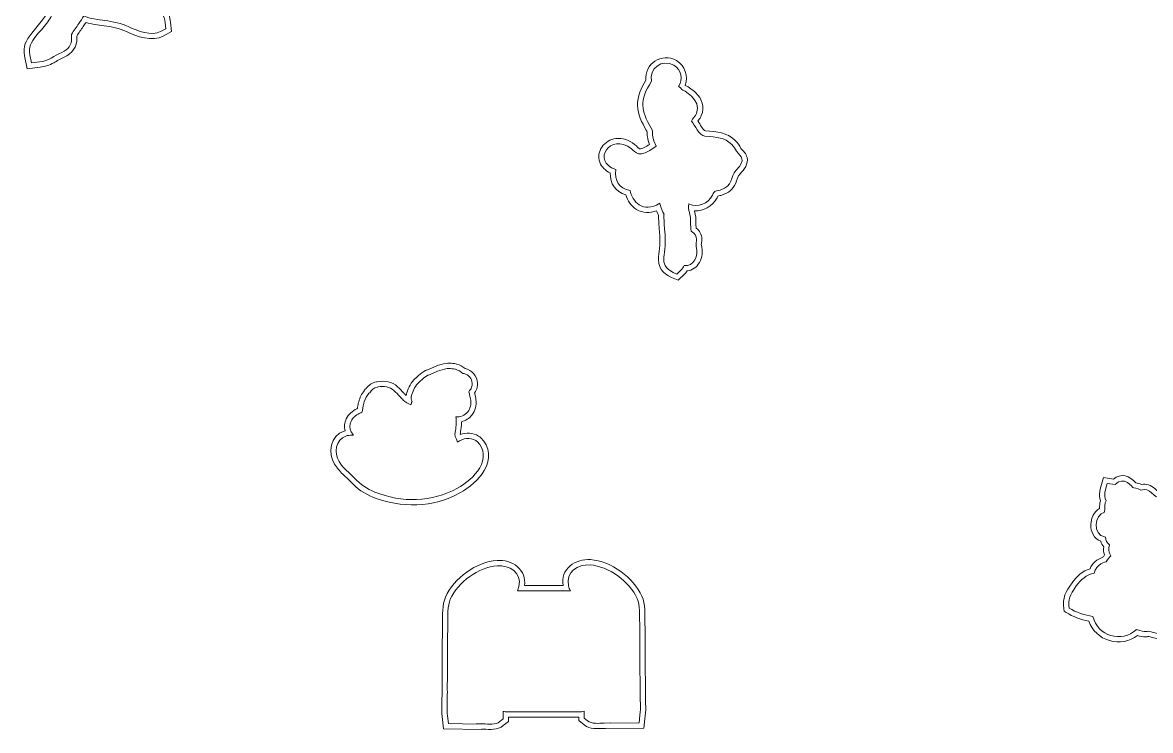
# Model space of a CAD drawing. Header units: millimetres. Extents: x -1956 to 3160, y -604 to 586.
# Drawn here: x -596 to 41, y -400 to 0 of the extents above; entities that cross this region are included whole.
import ezdxf

# ---------------------------------------------------------------- set-up
doc = ezdxf.new("R2010")
doc.units = ezdxf.units.MM
doc.header["$MEASUREMENT"] = 0
doc.layers.add('Katman 1', color=7, linetype='Continuous')

msp = doc.modelspace()

# ---------------------------------------------------------------- linework, layer by layer
at = {"layer": 'Katman 1', "color": 22, "lineweight": 20}
for points, knots in [([(-530.9641, 37.6654), (-530.5701, 36.7325), (-530.1925, 35.7928), (-529.8238, 34.8498), (-529.5454, 34.1375), (-529.2671, 33.4379), (-529.0432, 32.7052), (-529.0432, 32.7052), (-527.6802, 28.2437), (-527.6802, 28.2437), (-527.6802, 28.2437), (-530.8917, 24.8602), (-530.8917, 24.8602), (-531.0354, 24.7088), (-531.1771, 24.5553), (-531.3188, 24.402), (-531.3188, 24.402), (-535.2255, 20.175), (-535.2255, 20.175), (-535.2255, 20.175), (-537.4108, 21.1577), (-537.4108, 21.1577), (-537.5766, 20.9258), (-537.745, 20.6959), (-537.9157, 20.4677), (-538.1786, 20.1163), (-538.4417, 19.7696), (-538.7093, 19.4297), (-538.5481, 19.3166), (-538.3888, 19.2), (-538.2315, 19.0799), (-536.9626, 18.1112), (-535.6758, 17.1658), (-534.3757, 16.2393), (-533.6165, 15.6982), (-532.8483, 15.1175), (-532.0594, 14.5952), (-531.9774, 14.6219), (-531.8951, 14.6481), (-531.8127, 14.6737), (-531.8127, 14.6737), (-527.6457, 15.967), (-527.6457, 15.967), (-527.6457, 15.967), (-524.3021, 13.1641), (-524.3021, 13.1641), (-523.5518, 12.5351), (-522.9886, 11.8103), (-522.3087, 11.1673), (-522.3087, 11.1673), (-521.5963, 10.7009), (-521.5963, 10.7009), (-521.5963, 10.7009), (-520.8285, 9.7534), (-520.8285, 9.7534), (-520.3898, 9.3336), (-518.8007, 8.7131), (-518.2429, 8.48), (-518.2429, 8.48), (-517.384, 8.121), (-517.384, 8.121), (-517.384, 8.121), (-516.6304, 7.5744), (-516.6304, 7.5744), (-513.9711, 5.6455), (-513.1799, 3.1849), (-512.9129, 0.073), (-512.9129, 0.073), (-512.2646, -5.223), (-512.2646, -5.223), (-512.2646, -5.223), (-517.0366, -7.8244), (-517.0366, -7.8244), (-522.9838, -11.0665), (-532.2068, -8.0179), (-537.852, -5.1828), (-541.6043, -3.2984), (-546.338, -2.5084), (-550.4645, -1.8883), (-553.714, -1.4), (-557.3889, -1.04), (-560.6497, -0.0097), (-561.1551, -0.7912), (-561.6738, -1.5641), (-562.2053, -2.3283), (-563.4473, -4.1139), (-564.7771, -5.8806), (-565.8691, -7.7679), (-565.8459, -8.0808), (-565.7889, -8.422), (-565.7783, -8.72), (-565.5925, -13.9356), (-568.4663, -17.5776), (-573.0806, -19.6661), (-575.0982, -20.5793), (-576.9619, -21.7732), (-578.9181, -22.8031), (-581.3779, -24.0981), (-583.76, -24.9833), (-586.5365, -25.3295), (-586.5365, -25.3295), (-593.8936, -26.2467), (-593.8936, -26.2467), (-593.8936, -26.2467), (-595.3669, -18.9807), (-595.3669, -18.9807), (-596.4964, -13.41), (-594.5566, -10.2487), (-591.307, -6.0364), (-589.337, -3.4827), (-587.1564, -1.1091), (-585.1525, 1.4143), (-583.5918, 3.3795), (-582.4913, 5.4671), (-581.4685, 7.7482), (-580.2122, 10.5502), (-579.9291, 13.6131), (-579.2907, 16.5858), (-577.8808, 23.1509), (-575.0232, 29.0051), (-571.6207, 34.7452), (-571.3654, 35.1759), (-571.1168, 35.6107), (-570.8751, 36.0492), (-570.8751, 36.0492), (-577.4951, 43.5021), (-577.4951, 43.5021), (-577.4951, 43.5021), (-572.2557, 45.3294), (-572.2557, 45.3294), (-574.2148, 48.8877), (-575.0101, 52.6443), (-575.4495, 56.8298), (-575.5895, 58.1631), (-575.7769, 61.6906), (-576.3962, 62.8059), (-576.8598, 63.6408), (-577.7394, 64.581), (-578.4632, 65.3322), (-580.8294, 66.7883), (-582.6445, 69.2148), (-583.8889, 71.6504), (-583.8889, 71.6504), (-592.6965, 88.8895), (-592.6965, 88.8895), (-592.6965, 88.8895), (-577.4898, 83.9392), (-577.4898, 83.9392), (-577.4898, 83.9392), (-577.2435, 85.302), (-577.2435, 85.302), (-577.2435, 85.302), (-572.9201, 84.1953), (-572.9201, 84.1953), (-572.9201, 84.1953), (-572.3186, 86.0833), (-572.3186, 86.0833), (-572.8278, 88.6941), (-572.1669, 91.4086), (-570.7797, 93.6771), (-570.7797, 93.6771), (-570.7391, 93.7435), (-570.7391, 93.7435), (-570.7391, 93.7435), (-570.6972, 93.8091), (-570.6972, 93.8091), (-569.0555, 96.3808), (-567.7833, 98.2927), (-565.108, 99.6656), (-563.2887, 101.8436), (-560.7901, 102.9707), (-557.8484, 102.7223), (-556.4507, 102.6042), (-555.1708, 102.1503), (-553.915, 101.5929), (-553.915, 101.5929), (-548.5796, 102.4465), (-548.5796, 102.4465), (-548.5796, 102.4465), (-545.9889, 97.0909), (-545.9889, 97.0909), (-545.8778, 96.8613), (-545.7689, 96.6307), (-545.6625, 96.3989), (-544.0322, 96.6989), (-542.3405, 96.6134), (-540.592, 96.4528), (-537.1405, 96.1358), (-534.46, 95.1932), (-532.4743, 92.5255), (-531.417, 92.0789), (-530.4369, 91.4871), (-529.5589, 90.7223), (-526.788, 88.3087), (-525.7829, 84.9198), (-526.285, 81.4683), (-526.285, 81.4683), (-525.3524, 80.4618), (-525.3524, 80.4618), (-525.3524, 80.4618), (-525.4929, 77.132), (-525.4929, 77.132), (-525.5138, 76.6358), (-525.5347, 76.1396), (-525.5557, 75.6434), (-525.5557, 75.6434), (-525.605, 74.4733), (-525.605, 74.4733), (-516.6524, 74.5011), (-506.4315, 73.6999), (-499.1563, 69.8964), (-494.4154, 67.4178), (-493.0933, 61.344), (-496.5196, 57.1927), (-497.5287, 55.9702), (-498.7962, 55.1118), (-500.2312, 54.4639), (-501.3175, 53.9734), (-502.5387, 53.5444), (-503.7054, 53.3009), (-506.8625, 52.6419), (-509.9659, 51.1858), (-512.8892, 49.8524), (-516.9289, 48.0099), (-520.9185, 46.218), (-525.2678, 45.2207), (-525.6004, 45.1444), (-525.9342, 45.0753), (-526.2693, 45.0134), (-526.6448, 41.8591), (-528.278, 39.1703), (-530.9641, 37.6654)], [0, 0, 0, 0, 0.01298701, 0.01298701, 0.01298701, 0.02597403, 0.02597403, 0.02597403, 0.03896104, 0.03896104, 0.03896104, 0.05194805, 0.05194805, 0.05194805, 0.06493506, 0.06493506, 0.06493506, 0.07792208, 0.07792208, 0.07792208, 0.09090909, 0.09090909, 0.09090909, 0.1038961, 0.1038961, 0.1038961, 0.11688312, 0.11688312, 0.11688312, 0.12987013, 0.12987013, 0.12987013, 0.14285714, 0.14285714, 0.14285714, 0.15584416, 0.15584416, 0.15584416, 0.16883117, 0.16883117, 0.16883117, 0.18181818, 0.18181818, 0.18181818, 0.19480519, 0.19480519, 0.19480519, 0.20779221, 0.20779221, 0.20779221, 0.22077922, 0.22077922, 0.22077922, 0.23376623, 0.23376623, 0.23376623, 0.24675325, 0.24675325, 0.24675325, 0.25974026, 0.25974026, 0.25974026, 0.27272727, 0.27272727, 0.27272727, 0.28571429, 0.28571429, 0.28571429, 0.2987013, 0.2987013, 0.2987013, 0.31168831, 0.31168831, 0.31168831, 0.32467532, 0.32467532, 0.32467532, 0.33766234, 0.33766234, 0.33766234, 0.35064935, 0.35064935, 0.35064935, 0.36363636, 0.36363636, 0.36363636, 0.37662338, 0.37662338, 0.37662338, 0.38961039, 0.38961039, 0.38961039, 0.4025974, 0.4025974, 0.4025974, 0.41558442, 0.41558442, 0.41558442, 0.42857143, 0.42857143, 0.42857143, 0.44155844, 0.44155844, 0.44155844, 0.45454545, 0.45454545, 0.45454545, 0.46753247, 0.46753247, 0.46753247, 0.48051948, 0.48051948, 0.48051948, 0.49350649, 0.49350649, 0.49350649, 0.50649351, 0.50649351, 0.50649351, 0.51948052, 0.51948052, 0.51948052, 0.53246753, 0.53246753, 0.53246753, 0.54545455, 0.54545455, 0.54545455, 0.55844156, 0.55844156, 0.55844156, 0.57142857, 0.57142857, 0.57142857, 0.58441558, 0.58441558, 0.58441558, 0.5974026, 0.5974026, 0.5974026, 0.61038961, 0.61038961, 0.61038961, 0.62337662, 0.62337662, 0.62337662, 0.63636364, 0.63636364, 0.63636364, 0.64935065, 0.64935065, 0.64935065, 0.66233766, 0.66233766, 0.66233766, 0.67532468, 0.67532468, 0.67532468, 0.68831169, 0.68831169, 0.68831169, 0.7012987, 0.7012987, 0.7012987, 0.71428571, 0.71428571, 0.71428571, 0.72727273, 0.72727273, 0.72727273, 0.74025974, 0.74025974, 0.74025974, 0.75324675, 0.75324675, 0.75324675, 0.76623377, 0.76623377, 0.76623377, 0.77922078, 0.77922078, 0.77922078, 0.79220779, 0.79220779, 0.79220779, 0.80519481, 0.80519481, 0.80519481, 0.81818182, 0.81818182, 0.81818182, 0.83116883, 0.83116883, 0.83116883, 0.84415584, 0.84415584, 0.84415584, 0.85714286, 0.85714286, 0.85714286, 0.87012987, 0.87012987, 0.87012987, 0.88311688, 0.88311688, 0.88311688, 0.8961039, 0.8961039, 0.8961039, 0.90909091, 0.90909091, 0.90909091, 0.92207792, 0.92207792, 0.92207792, 0.93506494, 0.93506494, 0.93506494, 0.94805195, 0.94805195, 0.94805195, 0.96103896, 0.96103896, 0.96103896, 0.97402597, 0.97402597, 0.97402597, 0.98701299, 0.98701299, 0.98701299, 1, 1, 1, 1]), ([(-531.4642, 71.3495), (-521.059, 71.7269), (-508.5596, 71.4273), (-500.5462, 67.2378), (-497.4833, 65.6365), (-496.62, 61.784), (-498.8333, 59.1024), (-499.5461, 58.2388), (-500.4574, 57.6533), (-501.4657, 57.1981), (-502.3161, 56.8141), (-503.4052, 56.4282), (-504.3184, 56.2376), (-507.7118, 55.5293), (-510.996, 54.0133), (-514.1342, 52.5819), (-517.9839, 50.826), (-521.7937, 49.0951), (-525.9383, 48.1448), (-527.0428, 47.8915), (-528.1467, 47.7315), (-529.2615, 47.6547), (-528.7085, 43.1452), (-531.1033, 39.9519), (-535.0543, 39.4502), (-534.1271, 37.5237), (-533.3203, 35.5542), (-532.6179, 33.7575), (-532.3602, 33.0983), (-532.1221, 32.5155), (-531.9123, 31.8286), (-531.9123, 31.8286), (-531.0604, 29.0402), (-531.0604, 29.0402), (-531.0604, 29.0402), (-533.0676, 26.9255), (-533.0676, 26.9255), (-533.2205, 26.7644), (-533.3713, 26.6013), (-533.522, 26.4382), (-533.522, 26.4382), (-535.9637, 23.7963), (-535.9637, 23.7963), (-535.9637, 23.7963), (-538.5081, 24.9404), (-538.5081, 24.9404), (-539.0632, 24.0176), (-539.6726, 23.1273), (-540.3178, 22.2649), (-541.3856, 20.8378), (-542.383, 19.5675), (-543.7067, 18.5881), (-542.4202, 18.1784), (-541.1926, 17.5661), (-540.0519, 16.6953), (-538.7587, 15.7081), (-537.4415, 14.7403), (-536.1168, 13.7962), (-535.2148, 13.1534), (-533.8311, 12.117), (-532.6985, 11.4602), (-532.6985, 11.4602), (-531.6593, 11.5729), (-531.6593, 11.5729), (-531.6593, 11.5729), (-531.6523, 11.5662), (-531.6523, 11.5662), (-531.408, 11.6515), (-531.1648, 11.7336), (-530.9234, 11.8085), (-530.9234, 11.8085), (-528.3191, 12.6168), (-528.3191, 12.6168), (-528.3191, 12.6168), (-526.2293, 10.865), (-526.2293, 10.865), (-525.4447, 10.2073), (-524.8653, 9.4287), (-524.1594, 8.7932), (-524.1594, 8.7932), (-523.6319, 8.4478), (-523.6319, 8.4478), (-523.6319, 8.4478), (-523.1398, 7.8406), (-523.1398, 7.8406), (-522.3731, 6.8945), (-520.5077, 6.175), (-519.3998, 5.712), (-519.3998, 5.712), (-518.8629, 5.4876), (-518.8629, 5.4876), (-518.8629, 5.4876), (-518.3918, 5.1459), (-518.3918, 5.1459), (-516.4459, 3.7345), (-516.0782, 1.9296), (-515.8975, -0.2359), (-515.8975, -0.2359), (-515.49, -3.5645), (-515.49, -3.5645), (-515.49, -3.5645), (-518.4725, -5.1904), (-518.4725, -5.1904), (-523.3361, -7.8416), (-531.8405, -4.8447), (-536.5056, -2.5019), (-540.5627, -0.4643), (-545.5691, 0.4098), (-550.0187, 1.0784), (-553.4292, 1.5909), (-558.5578, 2.0672), (-561.8765, 3.6873), (-562.7534, 2.2342), (-563.6792, 0.8066), (-564.6682, -0.6153), (-566.082, -2.6481), (-567.5623, -4.6117), (-568.7599, -6.7862), (-569.0057, -7.2323), (-568.7941, -8.3293), (-568.7764, -8.8268), (-568.6349, -12.7976), (-570.7889, -15.3359), (-574.3176, -16.933), (-578.7311, -18.9307), (-581.7021, -21.7034), (-586.9077, -22.3525), (-586.9077, -22.3525), (-591.5059, -22.9258), (-591.5059, -22.9258), (-591.5059, -22.9258), (-592.4267, -18.3845), (-592.4267, -18.3845), (-593.3683, -13.7406), (-591.571, -11.29), (-588.9317, -7.8688), (-586.9542, -5.3053), (-584.7995, -2.9651), (-582.8032, -0.4514), (-581.0606, 1.743), (-579.8767, 3.9657), (-578.7311, 6.5208), (-577.2946, 9.7244), (-577.0782, 12.6007), (-576.3576, 15.9559), (-575.0159, 22.2035), (-572.2825, 27.7454), (-569.04, 33.2155), (-568.4104, 34.2777), (-567.8123, 35.3755), (-567.256, 36.4924), (-567.2767, 36.5156), (-567.2974, 36.5389), (-567.318, 36.5621), (-567.318, 36.5621), (-572.2769, 42.1448), (-572.2769, 42.1448), (-572.2769, 42.1448), (-567.5379, 43.7976), (-567.5379, 43.7976), (-567.8473, 44.1144), (-568.139, 44.4635), (-568.4102, 44.8435), (-571.1095, 48.6269), (-571.9911, 52.6206), (-572.4659, 57.143), (-572.6719, 59.1052), (-572.8151, 62.5366), (-573.7735, 64.2624), (-574.4141, 65.416), (-575.5671, 66.6524), (-576.5919, 67.7129), (-578.6322, 68.8359), (-580.2075, 71.0384), (-581.2174, 73.0153), (-581.2174, 73.0153), (-586.7221, 83.7897), (-586.7221, 83.7897), (-586.7221, 83.7897), (-575.2172, 80.0445), (-575.2172, 80.0445), (-575.1944, 80.0371), (-575.1718, 80.0297), (-575.1491, 80.0221), (-575.1491, 80.0221), (-574.8646, 81.5963), (-574.8646, 81.5963), (-574.8646, 81.5963), (-571.1095, 80.6351), (-571.1095, 80.6351), (-570.726, 81.5047), (-570.3541, 82.3666), (-570.0837, 83.2154), (-570.0837, 83.2154), (-569.2018, 85.9838), (-569.2018, 85.9838), (-569.814, 87.9046), (-569.4299, 90.1332), (-568.2203, 92.112), (-568.2203, 92.112), (-568.1948, 92.1537), (-568.1948, 92.1537), (-568.1948, 92.1537), (-568.1685, 92.1949), (-568.1685, 92.1949), (-566.751, 94.4152), (-565.7247, 96.1512), (-563.1732, 97.2638), (-561.9757, 98.9566), (-560.3252, 99.9208), (-558.1009, 99.7329), (-556.8096, 99.6239), (-555.5244, 99.0474), (-554.3371, 98.4843), (-554.2135, 98.5036), (-554.0892, 98.5269), (-553.9804, 98.5443), (-553.9804, 98.5443), (-550.3087, 99.1317), (-550.3087, 99.1317), (-550.3087, 99.1317), (-548.6895, 95.7845), (-548.6895, 95.7845), (-548.1864, 94.7444), (-547.7277, 93.6752), (-547.3672, 92.5755), (-545.4165, 93.8277), (-543.0959, 93.6702), (-540.8664, 93.4654), (-537.4629, 93.1528), (-535.7426, 92.2421), (-534.4258, 90.053), (-533.3804, 89.7146), (-532.3971, 89.216), (-531.5293, 88.4601), (-529.1739, 86.4085), (-528.7096, 83.4488), (-529.5434, 80.5711), (-529.5434, 80.5711), (-528.4024, 79.3396), (-528.4024, 79.3396), (-528.4024, 79.3396), (-528.4902, 77.2585), (-528.4902, 77.2585), (-528.5112, 76.7623), (-528.5321, 76.2661), (-528.553, 75.7699), (-528.553, 75.7699), (-528.6559, 73.3316), (-528.6559, 73.3316), (-528.6559, 73.3316), (-530.6414, 71.9126), (-530.6414, 71.9126), (-530.9069, 71.7229), (-531.1832, 71.536), (-531.4642, 71.3495)], [0, 0, 0, 0, 0.01176471, 0.01176471, 0.01176471, 0.02352941, 0.02352941, 0.02352941, 0.03529412, 0.03529412, 0.03529412, 0.04705882, 0.04705882, 0.04705882, 0.05882353, 0.05882353, 0.05882353, 0.07058824, 0.07058824, 0.07058824, 0.08235294, 0.08235294, 0.08235294, 0.09411765, 0.09411765, 0.09411765, 0.10588235, 0.10588235, 0.10588235, 0.11764706, 0.11764706, 0.11764706, 0.12941176, 0.12941176, 0.12941176, 0.14117647, 0.14117647, 0.14117647, 0.15294118, 0.15294118, 0.15294118, 0.16470588, 0.16470588, 0.16470588, 0.17647059, 0.17647059, 0.17647059, 0.18823529, 0.18823529, 0.18823529, 0.2, 0.2, 0.2, 0.21176471, 0.21176471, 0.21176471, 0.22352941, 0.22352941, 0.22352941, 0.23529412, 0.23529412, 0.23529412, 0.24705882, 0.24705882, 0.24705882, 0.25882353, 0.25882353, 0.25882353, 0.27058824, 0.27058824, 0.27058824, 0.28235294, 0.28235294, 0.28235294, 0.29411765, 0.29411765, 0.29411765, 0.30588235, 0.30588235, 0.30588235, 0.31764706, 0.31764706, 0.31764706, 0.32941176, 0.32941176, 0.32941176, 0.34117647, 0.34117647, 0.34117647, 0.35294118, 0.35294118, 0.35294118, 0.36470588, 0.36470588, 0.36470588, 0.37647059, 0.37647059, 0.37647059, 0.38823529, 0.38823529, 0.38823529, 0.4, 0.4, 0.4, 0.41176471, 0.41176471, 0.41176471, 0.42352941, 0.42352941, 0.42352941, 0.43529412, 0.43529412, 0.43529412, 0.44705882, 0.44705882, 0.44705882, 0.45882353, 0.45882353, 0.45882353, 0.47058824, 0.47058824, 0.47058824, 0.48235294, 0.48235294, 0.48235294, 0.49411765, 0.49411765, 0.49411765, 0.50588235, 0.50588235, 0.50588235, 0.51764706, 0.51764706, 0.51764706, 0.52941176, 0.52941176, 0.52941176, 0.54117647, 0.54117647, 0.54117647, 0.55294118, 0.55294118, 0.55294118, 0.56470588, 0.56470588, 0.56470588, 0.57647059, 0.57647059, 0.57647059, 0.58823529, 0.58823529, 0.58823529, 0.6, 0.6, 0.6, 0.61176471, 0.61176471, 0.61176471, 0.62352941, 0.62352941, 0.62352941, 0.63529412, 0.63529412, 0.63529412, 0.64705882, 0.64705882, 0.64705882, 0.65882353, 0.65882353, 0.65882353, 0.67058824, 0.67058824, 0.67058824, 0.68235294, 0.68235294, 0.68235294, 0.69411765, 0.69411765, 0.69411765, 0.70588235, 0.70588235, 0.70588235, 0.71764706, 0.71764706, 0.71764706, 0.72941176, 0.72941176, 0.72941176, 0.74117647, 0.74117647, 0.74117647, 0.75294118, 0.75294118, 0.75294118, 0.76470588, 0.76470588, 0.76470588, 0.77647059, 0.77647059, 0.77647059, 0.78823529, 0.78823529, 0.78823529, 0.8, 0.8, 0.8, 0.81176471, 0.81176471, 0.81176471, 0.82352941, 0.82352941, 0.82352941, 0.83529412, 0.83529412, 0.83529412, 0.84705882, 0.84705882, 0.84705882, 0.85882353, 0.85882353, 0.85882353, 0.87058824, 0.87058824, 0.87058824, 0.88235294, 0.88235294, 0.88235294, 0.89411765, 0.89411765, 0.89411765, 0.90588235, 0.90588235, 0.90588235, 0.91764706, 0.91764706, 0.91764706, 0.92941176, 0.92941176, 0.92941176, 0.94117647, 0.94117647, 0.94117647, 0.95294118, 0.95294118, 0.95294118, 0.96470588, 0.96470588, 0.96470588, 0.97647059, 0.97647059, 0.97647059, 0.98823529, 0.98823529, 0.98823529, 1, 1, 1, 1]), ([(-238.282, -106.4134), (-242.0001, -107.8527), (-246.0036, -107.8952), (-249.6573, -105.6101), (-252.5831, -103.7802), (-254.7442, -100.6989), (-255.7091, -97.3632), (-261.649, -95.5118), (-264.5203, -91.1594), (-264.4976, -85.0518), (-267.1, -83.7767), (-269.3395, -81.8231), (-270.3784, -79.0139), (-271.4734, -76.0528), (-270.9146, -72.8263), (-269.1171, -70.267), (-267.2984, -67.6777), (-264.4292, -66.0233), (-261.3014, -65.6257), (-257.4739, -65.1391), (-253.7675, -66.5707), (-250.7657, -68.8833), (-250.0076, -69.4673), (-249.4274, -70.1402), (-248.732, -70.773), (-248.4935, -70.99), (-248.1852, -71.2565), (-247.8588, -71.3238), (-246.5976, -71.5837), (-244.085, -70.1345), (-242.236, -68.9023), (-242.7801, -67.4956), (-243.2711, -66.0176), (-243.5063, -64.6487), (-243.6868, -63.5984), (-243.6504, -62.9992), (-243.5288, -62.0381), (-243.6754, -61.6555), (-244.0039, -61.1028), (-244.174, -60.807), (-246.622, -56.5504), (-248.9164, -52.0071), (-249.0788, -46.9983), (-249.248, -41.7762), (-247.035, -36.9549), (-244.2722, -32.6439), (-245.5118, -23.5954), (-235.3153, -16.6394), (-227.0179, -21.5762), (-222.1236, -24.4883), (-220.2904, -30.3677), (-222.1568, -35.4609), (-222.1245, -35.4979), (-222.0925, -35.535), (-222.0608, -35.5724), (-219.9844, -36.6628), (-217.9483, -38.0749), (-216.2843, -39.6869), (-212.6651, -43.193), (-210.846, -47.8019), (-213.045, -52.6794), (-213.501, -53.6909), (-213.8945, -54.4129), (-214.6459, -55.229), (-214.7603, -55.3533), (-214.87, -55.4857), (-214.9757, -55.6238), (-214.2445, -56.7381), (-213.5797, -57.9355), (-212.8672, -58.996), (-212.5655, -59.4451), (-211.3012, -61.2217), (-210.7278, -61.3043), (-204.1513, -61.8304), (-198.7244, -61.8885), (-193.744, -66.8099), (-192.39, -68.1478), (-191.3697, -69.4872), (-190.6128, -71.1852), (-189.2059, -72.7828), (-187.6976, -74.0906), (-187.152, -76.3054), (-186.271, -79.8821), (-188.7864, -83.1015), (-191.0971, -85.5206), (-192.4672, -86.9551), (-192.8584, -89.0441), (-193.6033, -90.831), (-195.1266, -94.4851), (-197.6905, -96.3916), (-201.4343, -97.5419), (-202.1925, -97.7749), (-202.9085, -97.9229), (-203.6365, -98.0944), (-203.8094, -98.4155), (-203.9775, -98.7528), (-204.1437, -99.0479), (-206.9345, -104.004), (-211.7129, -106.8409), (-216.9407, -106.368), (-216.9189, -106.4536), (-216.8967, -106.5398), (-216.8745, -106.6266), (-216.271, -108.9809), (-215.8924, -110.8728), (-216.085, -113.344), (-216.1512, -114.1946), (-216.0494, -115.2131), (-215.9388, -116.1833), (-213.9765, -117.7036), (-212.7198, -119.6734), (-212.7291, -122.3739), (-212.7321, -123.2385), (-212.8714, -124.0361), (-212.9706, -124.8861), (-212.9999, -125.1372), (-213.0535, -125.5941), (-212.9807, -125.8484), (-212.0574, -129.0745), (-212.4474, -132.757), (-214.1258, -135.6745), (-215.6359, -138.2995), (-218.062, -140.0528), (-220.9454, -140.37), (-222.0288, -141.8463), (-223.388, -143.0107), (-224.7628, -144.3205), (-224.7628, -144.3205), (-226.1605, -145.6522), (-226.1605, -145.6522), (-226.1605, -145.6522), (-227.9516, -144.9319), (-227.9516, -144.9319), (-233.1866, -142.8265), (-237.1103, -140.0238), (-237.1911, -133.9965), (-237.2189, -131.9226), (-236.859, -129.7783), (-236.6349, -127.7151), (-236.3619, -125.2013), (-236.2602, -122.7759), (-236.4862, -120.2508), (-236.7646, -117.1391), (-237.0397, -113.9702), (-237.1306, -110.8461), (-237.1482, -110.2429), (-237.1578, -109.6485), (-237.1406, -109.0521), (-237.555, -108.2794), (-237.9422, -107.3335), (-238.282, -106.4134)], [0, 0, 0, 0, 0.02, 0.02, 0.02, 0.04, 0.04, 0.04, 0.06, 0.06, 0.06, 0.08, 0.08, 0.08, 0.1, 0.1, 0.1, 0.12, 0.12, 0.12, 0.14, 0.14, 0.14, 0.16, 0.16, 0.16, 0.18, 0.18, 0.18, 0.2, 0.2, 0.2, 0.22, 0.22, 0.22, 0.24, 0.24, 0.24, 0.26, 0.26, 0.26, 0.28, 0.28, 0.28, 0.3, 0.3, 0.3, 0.32, 0.32, 0.32, 0.34, 0.34, 0.34, 0.36, 0.36, 0.36, 0.38, 0.38, 0.38, 0.4, 0.4, 0.4, 0.42, 0.42, 0.42, 0.44, 0.44, 0.44, 0.46, 0.46, 0.46, 0.48, 0.48, 0.48, 0.5, 0.5, 0.5, 0.52, 0.52, 0.52, 0.54, 0.54, 0.54, 0.56, 0.56, 0.56, 0.58, 0.58, 0.58, 0.6, 0.6, 0.6, 0.62, 0.62, 0.62, 0.64, 0.64, 0.64, 0.66, 0.66, 0.66, 0.68, 0.68, 0.68, 0.7, 0.7, 0.7, 0.72, 0.72, 0.72, 0.74, 0.74, 0.74, 0.76, 0.76, 0.76, 0.78, 0.78, 0.78, 0.8, 0.8, 0.8, 0.82, 0.82, 0.82, 0.84, 0.84, 0.84, 0.86, 0.86, 0.86, 0.88, 0.88, 0.88, 0.9, 0.9, 0.9, 0.92, 0.92, 0.92, 0.94, 0.94, 0.94, 0.96, 0.96, 0.96, 0.98, 0.98, 0.98, 1, 1, 1, 1]), ([(-222.6207, -137.3783), (-223.5599, -139.2845), (-225.2888, -140.678), (-226.8322, -142.1485), (-238.6849, -137.3818), (-232.3819, -132.4577), (-233.4981, -119.9834), (-235.2899, -99.958), (-232.3602, -114.6489), (-236.3351, -102.8546), (-236.4021, -102.6557), (-236.4719, -102.4244), (-236.544, -102.1739), (-245.9345, -108.1469), (-252.338, -101.0005), (-253.171, -94.9164), (-259.6835, -93.6046), (-262.0916, -89.5344), (-261.3812, -83.0927), (-275.3493, -78.3777), (-264.4238, -62.1483), (-252.5966, -71.2598), (-249.984, -73.2725), (-248.8705, -77.6816), (-238.5548, -69.974), (-242.7299, -60.1495), (-238.849, -64.0487), (-241.5734, -59.3114), (-246.9056, -50.0397), (-248.4197, -44.17), (-241.0934, -33.2683), (-242.9197, -26.3297), (-235.1309, -20.24), (-228.5519, -24.1544), (-224.3143, -26.6757), (-223.2146, -32.0989), (-225.8533, -36.1927), (-224.6492, -36.9697), (-224.019, -37.9411), (-224.0162, -37.943), (-223.9864, -37.9635), (-212.1617, -43.4212), (-215.7799, -51.4464), (-216.8363, -53.7895), (-216.6406, -52.3305), (-218.6122, -55.7689), (-216.5657, -58.0091), (-214.3446, -64.0246), (-210.9678, -64.2947), (-204.1458, -64.8404), (-199.9289, -64.922), (-195.8526, -68.9438), (-194.5554, -70.2318), (-193.7729, -71.3361), (-193.1912, -72.7891), (-190.5412, -75.9257), (-187.4795, -77.3897), (-193.2665, -83.4485), (-197.0562, -87.4161), (-194.7428, -92.3474), (-202.3154, -94.6742), (-206.2685, -95.8888), (-205.0941, -94.6216), (-206.7577, -97.5759), (-209.4932, -102.4338), (-214.5391, -104.8982), (-220.0382, -102.4902), (-221.0091, -106.1586), (-218.7007, -108.2981), (-219.0759, -113.111), (-219.1827, -114.4848), (-218.9109, -116.3237), (-218.7714, -117.8762), (-213.7259, -120.9355), (-216.6729, -123.8505), (-215.8649, -126.6738), (-214.4002, -131.7917), (-217.3744, -138.0004), (-222.6207, -137.3783)], [0, 0, 0, 0, 0.03846154, 0.03846154, 0.03846154, 0.07692308, 0.07692308, 0.07692308, 0.11538462, 0.11538462, 0.11538462, 0.15384615, 0.15384615, 0.15384615, 0.19230769, 0.19230769, 0.19230769, 0.23076923, 0.23076923, 0.23076923, 0.26923077, 0.26923077, 0.26923077, 0.30769231, 0.30769231, 0.30769231, 0.34615385, 0.34615385, 0.34615385, 0.38461538, 0.38461538, 0.38461538, 0.42307692, 0.42307692, 0.42307692, 0.46153846, 0.46153846, 0.46153846, 0.5, 0.5, 0.5, 0.53846154, 0.53846154, 0.53846154, 0.57692308, 0.57692308, 0.57692308, 0.61538462, 0.61538462, 0.61538462, 0.65384615, 0.65384615, 0.65384615, 0.69230769, 0.69230769, 0.69230769, 0.73076923, 0.73076923, 0.73076923, 0.76923077, 0.76923077, 0.76923077, 0.80769231, 0.80769231, 0.80769231, 0.84615385, 0.84615385, 0.84615385, 0.88461538, 0.88461538, 0.88461538, 0.92307692, 0.92307692, 0.92307692, 0.96153846, 0.96153846, 0.96153846, 1, 1, 1, 1]), ([(-407.3097, -218.1028), (-407.1196, -217.1139), (-407.0125, -216.0196), (-406.8082, -215.1245), (-406.2764, -212.7936), (-405.3528, -210.555), (-403.9444, -208.6139), (-403.9444, -208.6139), (-402.8427, -207.0953), (-402.8427, -207.0953), (-402.8427, -207.0953), (-402.3643, -206.8448), (-402.3643, -206.8448), (-400.7615, -204.7981), (-399.2569, -203.5756), (-396.4572, -203.0028), (-396.4572, -203.0028), (-396.2769, -202.9659), (-396.2769, -202.9659), (-396.2769, -202.9659), (-396.0952, -202.9373), (-396.0952, -202.9373), (-391.9221, -202.2809), (-387.7967, -202.818), (-384.5998, -205.8083), (-383.3879, -206.942), (-382.2226, -208.1235), (-381.0962, -209.3421), (-380.6624, -209.8115), (-380.2361, -210.2964), (-379.7903, -210.7579), (-379.7587, -210.5491), (-379.7202, -210.3405), (-379.6748, -210.1322), (-379.6748, -210.1322), (-379.5746, -209.6723), (-379.5746, -209.6723), (-379.5746, -209.6723), (-379.4211, -209.2273), (-379.4211, -209.2273), (-378.3392, -206.0911), (-377.0133, -203.3301), (-374.5467, -201.031), (-374.5467, -201.031), (-374.4677, -200.9573), (-374.4677, -200.9573), (-374.4677, -200.9573), (-374.3866, -200.8859), (-374.3866, -200.8859), (-373.8332, -200.3981), (-373.3037, -199.8884), (-372.7378, -199.4139), (-371.4971, -198.3232), (-370.2582, -197.3578), (-368.7658, -196.6221), (-368.7658, -196.6221), (-368.5169, -196.4994), (-368.5169, -196.4994), (-368.5169, -196.4994), (-368.2601, -196.3944), (-368.2601, -196.3944), (-364.4877, -194.8511), (-361.1863, -193.2136), (-357.0851, -192.5885), (-357.0851, -192.5885), (-356.2632, -192.4632), (-356.2632, -192.4632), (-356.2632, -192.4632), (-355.4332, -192.5096), (-355.4332, -192.5096), (-353.9388, -192.5931), (-352.7711, -192.5824), (-351.2839, -192.9888), (-351.2839, -192.9888), (-351.201, -193.0114), (-351.201, -193.0114), (-351.201, -193.0114), (-351.1185, -193.0358), (-351.1185, -193.0358), (-349.3611, -193.5557), (-347.8563, -194.3939), (-346.4171, -195.4674), (-345.9995, -195.5737), (-345.5921, -195.6988), (-345.1783, -195.8635), (-341.3171, -197.4006), (-339.019, -201.1682), (-339.5617, -205.3111), (-339.5617, -205.3111), (-339.6119, -205.6942), (-339.6119, -205.6942), (-339.6119, -205.6942), (-339.6987, -206.0706), (-339.6987, -206.0706), (-339.9641, -207.2215), (-340.4458, -208.2581), (-341.1193, -209.1987), (-341.1193, -209.1987), (-341.0646, -209.397), (-341.0646, -209.397), (-341.0646, -209.397), (-340.9984, -209.7737), (-340.9984, -209.7737), (-340.8029, -210.8858), (-340.481, -211.928), (-340.3412, -213.0658), (-339.9539, -216.2183), (-340.6197, -219.2621), (-342.6274, -221.7705), (-344.148, -223.6702), (-346.2239, -224.9611), (-348.5167, -225.5342), (-348.5073, -225.8025), (-348.4999, -226.0708), (-348.4946, -226.3393), (-348.4615, -228.013), (-348.7233, -229.579), (-349.0246, -231.2152), (-349.0928, -231.5856), (-349.2422, -232.2494), (-349.2514, -232.6711), (-349.2371, -232.7211), (-349.2197, -232.7739), (-349.2002, -232.8281), (-345.8477, -231.5944), (-342.0081, -231.8044), (-338.8645, -233.6699), (-338.8645, -233.6699), (-338.2075, -234.0598), (-338.2075, -234.0598), (-338.2075, -234.0598), (-337.6362, -234.567), (-337.6362, -234.567), (-332.0703, -239.5091), (-332.1203, -246.9084), (-335.6197, -253.039), (-338.6906, -258.419), (-344.0461, -262.7538), (-349.396, -265.7439), (-364.4164, -274.1391), (-382.6945, -274.4859), (-398.5119, -268.1036), (-403.3348, -266.2792), (-407.5648, -263.2307), (-411.0976, -259.5012), (-412.5378, -257.9808), (-414.1042, -256.62), (-415.6053, -255.166), (-417.3854, -253.4417), (-418.8915, -251.686), (-420.2228, -249.5868), (-424.1521, -243.3914), (-422.5023, -233.1867), (-414.7996, -230.8278), (-414.6091, -230.7639), (-414.4176, -230.704), (-414.2252, -230.6484), (-414.8244, -228.4247), (-414.634, -226.0829), (-413.5733, -223.9425), (-412.2624, -221.2973), (-410.1859, -219.5108), (-407.5679, -218.2248), (-407.4824, -218.1828), (-407.3963, -218.1423), (-407.3097, -218.1028)], [0, 0, 0, 0, 0.01818182, 0.01818182, 0.01818182, 0.03636364, 0.03636364, 0.03636364, 0.05454545, 0.05454545, 0.05454545, 0.07272727, 0.07272727, 0.07272727, 0.09090909, 0.09090909, 0.09090909, 0.10909091, 0.10909091, 0.10909091, 0.12727273, 0.12727273, 0.12727273, 0.14545455, 0.14545455, 0.14545455, 0.16363636, 0.16363636, 0.16363636, 0.18181818, 0.18181818, 0.18181818, 0.2, 0.2, 0.2, 0.21818182, 0.21818182, 0.21818182, 0.23636364, 0.23636364, 0.23636364, 0.25454545, 0.25454545, 0.25454545, 0.27272727, 0.27272727, 0.27272727, 0.29090909, 0.29090909, 0.29090909, 0.30909091, 0.30909091, 0.30909091, 0.32727273, 0.32727273, 0.32727273, 0.34545455, 0.34545455, 0.34545455, 0.36363636, 0.36363636, 0.36363636, 0.38181818, 0.38181818, 0.38181818, 0.4, 0.4, 0.4, 0.41818182, 0.41818182, 0.41818182, 0.43636364, 0.43636364, 0.43636364, 0.45454545, 0.45454545, 0.45454545, 0.47272727, 0.47272727, 0.47272727, 0.49090909, 0.49090909, 0.49090909, 0.50909091, 0.50909091, 0.50909091, 0.52727273, 0.52727273, 0.52727273, 0.54545455, 0.54545455, 0.54545455, 0.56363636, 0.56363636, 0.56363636, 0.58181818, 0.58181818, 0.58181818, 0.6, 0.6, 0.6, 0.61818182, 0.61818182, 0.61818182, 0.63636364, 0.63636364, 0.63636364, 0.65454545, 0.65454545, 0.65454545, 0.67272727, 0.67272727, 0.67272727, 0.69090909, 0.69090909, 0.69090909, 0.70909091, 0.70909091, 0.70909091, 0.72727273, 0.72727273, 0.72727273, 0.74545455, 0.74545455, 0.74545455, 0.76363636, 0.76363636, 0.76363636, 0.78181818, 0.78181818, 0.78181818, 0.8, 0.8, 0.8, 0.81818182, 0.81818182, 0.81818182, 0.83636364, 0.83636364, 0.83636364, 0.85454545, 0.85454545, 0.85454545, 0.87272727, 0.87272727, 0.87272727, 0.89090909, 0.89090909, 0.89090909, 0.90909091, 0.90909091, 0.90909091, 0.92727273, 0.92727273, 0.92727273, 0.94545455, 0.94545455, 0.94545455, 0.96363636, 0.96363636, 0.96363636, 0.98181818, 0.98181818, 0.98181818, 1, 1, 1, 1]), ([(-409.5955, -233.1777), (-409.5955, -233.1777), (-409.6944, -233.0146), (-409.6944, -233.0146), (-410.0873, -232.3895), (-410.4605, -231.9344), (-410.8076, -231.2356), (-411.7538, -229.3303), (-411.8437, -227.2086), (-410.8853, -225.2746), (-409.8691, -223.2241), (-408.2562, -221.9053), (-406.2452, -220.9175), (-405.8808, -220.7385), (-405.2795, -220.502), (-404.7762, -220.2648), (-404.3764, -219.1127), (-404.0421, -216.4875), (-403.8834, -215.7918), (-403.4421, -213.8578), (-402.6856, -211.9873), (-401.5162, -210.3756), (-401.5162, -210.3756), (-400.8276, -209.4265), (-400.8276, -209.4265), (-400.8276, -209.4265), (-400.3825, -209.1934), (-400.3825, -209.1934), (-399.1525, -207.5396), (-398.2167, -206.4254), (-395.8558, -205.9419), (-395.8558, -205.9419), (-395.7429, -205.9188), (-395.7429, -205.9188), (-395.7429, -205.9188), (-395.6291, -205.9009), (-395.6291, -205.9009), (-392.4251, -205.3972), (-389.1517, -205.6584), (-386.6492, -207.9992), (-385.4865, -209.0868), (-384.3796, -210.2096), (-383.2993, -211.3784), (-382.6846, -212.0434), (-382.0745, -212.7422), (-381.4209, -213.3682), (-380.2274, -214.5114), (-378.659, -215.3608), (-377.1425, -216.0942), (-376.9725, -215.3993), (-376.7436, -214.7805), (-376.4685, -214.1982), (-376.9007, -213.2103), (-377.0274, -212.0729), (-376.7436, -210.7709), (-376.7436, -210.7709), (-376.681, -210.4836), (-376.681, -210.4836), (-376.681, -210.4836), (-376.5851, -210.2056), (-376.5851, -210.2056), (-375.6743, -207.5643), (-374.5894, -205.1684), (-372.5012, -203.2255), (-372.5012, -203.2255), (-372.4526, -203.1802), (-372.4526, -203.1802), (-372.4526, -203.1802), (-372.4028, -203.1363), (-372.4028, -203.1363), (-371.8586, -202.6563), (-371.3427, -202.1567), (-370.7843, -201.6911), (-369.734, -200.766), (-368.71, -199.9393), (-367.4394, -199.313), (-367.4394, -199.313), (-367.2842, -199.2365), (-367.2842, -199.2365), (-367.2842, -199.2365), (-367.1241, -199.171), (-367.1241, -199.171), (-363.6035, -197.729), (-360.4667, -196.1384), (-356.6331, -195.5542), (-356.6331, -195.5542), (-356.1194, -195.4759), (-356.1194, -195.4759), (-356.1194, -195.4759), (-355.6006, -195.5049), (-355.6006, -195.5049), (-354.3132, -195.5769), (-353.3652, -195.5309), (-352.0746, -195.8827), (-352.0746, -195.8827), (-352.0219, -195.8971), (-352.0219, -195.8971), (-352.0219, -195.8971), (-351.9695, -195.9126), (-351.9695, -195.9126), (-350.3262, -196.3994), (-349.0065, -197.2282), (-347.7302, -198.2425), (-347.2567, -198.343), (-346.8095, -198.4432), (-346.2879, -198.6508), (-343.7089, -199.6775), (-342.1712, -202.1323), (-342.5363, -204.9214), (-342.5363, -204.9214), (-342.5677, -205.1611), (-342.5677, -205.1611), (-342.5677, -205.1611), (-342.622, -205.3966), (-342.622, -205.3966), (-342.8448, -206.3622), (-343.2905, -207.1757), (-343.9197, -207.9128), (-344.0623, -208.0964), (-344.2461, -208.339), (-344.41, -208.5821), (-344.289, -208.9956), (-344.173, -209.4108), (-344.0582, -209.8266), (-344.0582, -209.8266), (-343.9945, -210.0573), (-343.9945, -210.0573), (-343.9945, -210.0573), (-343.9531, -210.2929), (-343.9531, -210.2929), (-343.7655, -211.3614), (-343.4548, -212.325), (-343.3188, -213.4316), (-343.0313, -215.7725), (-343.4686, -218.0205), (-344.9696, -219.8958), (-346.683, -222.0365), (-349.191, -222.9812), (-351.6738, -222.8606), (-351.5847, -224.037), (-351.5174, -225.2146), (-351.494, -226.3986), (-351.465, -227.8656), (-351.7113, -229.2398), (-351.975, -230.6719), (-352.1007, -231.3546), (-352.2801, -232.2295), (-352.2469, -232.9227), (-352.2219, -233.4443), (-351.8584, -234.2565), (-351.6483, -234.7357), (-351.3044, -235.5196), (-350.966, -236.266), (-350.6756, -237.0338), (-347.8493, -234.8335), (-343.6621, -234.311), (-340.3955, -236.2498), (-340.3955, -236.2498), (-339.985, -236.4934), (-339.985, -236.4934), (-339.985, -236.4934), (-339.6281, -236.8103), (-339.6281, -236.8103), (-335.1199, -240.8124), (-335.4432, -246.6781), (-338.2251, -251.5518), (-341.0135, -256.4369), (-346.0137, -260.4168), (-350.8596, -263.1252), (-365.1372, -271.1052), (-382.3957, -271.3815), (-397.4202, -265.3091), (-401.8305, -263.6469), (-405.691, -260.8465), (-408.9196, -257.4381), (-412.1891, -253.9865), (-415.0155, -252.2538), (-417.6894, -247.98), (-420.5802, -243.4798), (-419.6746, -235.4256), (-413.8839, -233.685), (-412.729, -233.2928), (-411.5417, -233.0878), (-410.3226, -233.1616), (-410.0718, -233.1626), (-409.8301, -233.1671), (-409.5955, -233.1777)], [0, 0, 0, 0, 0.01612903, 0.01612903, 0.01612903, 0.03225806, 0.03225806, 0.03225806, 0.0483871, 0.0483871, 0.0483871, 0.06451613, 0.06451613, 0.06451613, 0.08064516, 0.08064516, 0.08064516, 0.09677419, 0.09677419, 0.09677419, 0.11290323, 0.11290323, 0.11290323, 0.12903226, 0.12903226, 0.12903226, 0.14516129, 0.14516129, 0.14516129, 0.16129032, 0.16129032, 0.16129032, 0.17741935, 0.17741935, 0.17741935, 0.19354839, 0.19354839, 0.19354839, 0.20967742, 0.20967742, 0.20967742, 0.22580645, 0.22580645, 0.22580645, 0.24193548, 0.24193548, 0.24193548, 0.25806452, 0.25806452, 0.25806452, 0.27419355, 0.27419355, 0.27419355, 0.29032258, 0.29032258, 0.29032258, 0.30645161, 0.30645161, 0.30645161, 0.32258065, 0.32258065, 0.32258065, 0.33870968, 0.33870968, 0.33870968, 0.35483871, 0.35483871, 0.35483871, 0.37096774, 0.37096774, 0.37096774, 0.38709677, 0.38709677, 0.38709677, 0.40322581, 0.40322581, 0.40322581, 0.41935484, 0.41935484, 0.41935484, 0.43548387, 0.43548387, 0.43548387, 0.4516129, 0.4516129, 0.4516129, 0.46774194, 0.46774194, 0.46774194, 0.48387097, 0.48387097, 0.48387097, 0.5, 0.5, 0.5, 0.51612903, 0.51612903, 0.51612903, 0.53225806, 0.53225806, 0.53225806, 0.5483871, 0.5483871, 0.5483871, 0.56451613, 0.56451613, 0.56451613, 0.58064516, 0.58064516, 0.58064516, 0.59677419, 0.59677419, 0.59677419, 0.61290323, 0.61290323, 0.61290323, 0.62903226, 0.62903226, 0.62903226, 0.64516129, 0.64516129, 0.64516129, 0.66129032, 0.66129032, 0.66129032, 0.67741935, 0.67741935, 0.67741935, 0.69354839, 0.69354839, 0.69354839, 0.70967742, 0.70967742, 0.70967742, 0.72580645, 0.72580645, 0.72580645, 0.74193548, 0.74193548, 0.74193548, 0.75806452, 0.75806452, 0.75806452, 0.77419355, 0.77419355, 0.77419355, 0.79032258, 0.79032258, 0.79032258, 0.80645161, 0.80645161, 0.80645161, 0.82258065, 0.82258065, 0.82258065, 0.83870968, 0.83870968, 0.83870968, 0.85483871, 0.85483871, 0.85483871, 0.87096774, 0.87096774, 0.87096774, 0.88709677, 0.88709677, 0.88709677, 0.90322581, 0.90322581, 0.90322581, 0.91935484, 0.91935484, 0.91935484, 0.93548387, 0.93548387, 0.93548387, 0.9516129, 0.9516129, 0.9516129, 0.96774194, 0.96774194, 0.96774194, 0.98387097, 0.98387097, 0.98387097, 1, 1, 1, 1]), ([(87.7907, -315.8641), (89.9321, -316.5116), (92.0023, -317.321), (93.7837, -318.3548), (94.8426, -318.9692), (95.8058, -319.6729), (96.6921, -320.5175), (96.9756, -320.7877), (97.3073, -321.1758), (97.6092, -321.4535), (102.6323, -322.6805), (105.9075, -326.175), (106.6428, -331.3455), (106.9418, -333.4482), (106.7801, -336.1196), (106.1288, -338.4559), (108.8124, -340.4563), (110.2576, -343.4884), (109.9372, -347.1368), (109.7229, -349.5763), (108.5759, -352.5292), (106.6762, -354.3606), (106.4428, -356.5637), (105.8925, -358.7575), (105.4469, -360.9118), (105.4469, -360.9118), (104.8952, -363.5792), (104.8952, -363.5792), (104.8952, -363.5792), (102.1871, -363.2869), (102.1871, -363.2869), (100.3944, -363.0934), (98.5808, -362.9517), (96.8008, -362.6644), (95.5554, -362.4634), (94.3579, -362.1831), (93.1707, -361.8357), (88.981, -366.6249), (82.6386, -368.6735), (76.3055, -367.1291), (69.7861, -365.5392), (65.046, -360.6034), (63.4313, -354.2742), (61.9243, -353.8814), (60.4176, -353.366), (59.1348, -352.5549), (58.1227, -351.915), (57.9111, -351.7455), (56.677, -351.4122), (51.0756, -349.8994), (45.4695, -348.4044), (39.8567, -346.9346), (39.1323, -346.9086), (38.5359, -347.04), (37.7981, -347.0438), (36.4774, -347.0506), (34.9202, -346.6949), (33.5016, -346.3055), (28.971, -349.7608), (23.0926, -350.8233), (17.5567, -349.1867), (12.0362, -347.5547), (7.7551, -343.5116), (5.8655, -338.1777), (1.4897, -337.2396), (-3.2832, -335.7189), (-6.852, -333.2684), (-6.852, -333.2684), (-7.9271, -332.5303), (-7.9271, -332.5303), (-7.9271, -332.5303), (-8.1207, -331.2407), (-8.1207, -331.2407), (-9.0778, -324.8648), (-7.2656, -321.6408), (-3.5813, -316.5211), (-0.9467, -312.86), (2.3127, -309.8862), (6.5851, -308.5957), (7.8909, -305.4411), (10.6056, -303.1706), (13.8469, -302.0558), (14.1516, -301.6387), (14.4666, -301.2291), (14.7913, -300.8274), (14.2477, -299.3251), (14.1317, -297.7484), (14.3169, -296.1293), (13.5616, -295.2441), (12.9983, -294.2155), (12.6477, -293.1061), (8.8737, -291.5151), (6.8287, -287.7821), (7.0332, -283.5132), (7.1998, -280.0343), (8.9115, -276.3612), (11.9253, -274.5477), (12.0073, -273.1217), (12.0819, -271.5902), (12.4296, -270.257), (11.1991, -266.3965), (12.3725, -263.5631), (13.4337, -259.6384), (13.4337, -259.6384), (14.1332, -257.0517), (14.1332, -257.0517), (14.1332, -257.0517), (19.7833, -257.9136), (19.7833, -257.9136), (24.0873, -254.42), (29.0359, -256.1225), (32.4951, -260.0815), (33.6166, -260.3226), (34.5804, -260.5309), (35.6296, -260.9698), (38.5688, -260.4048), (40.9811, -261.4148), (43.3258, -263.4315), (44.2222, -264.2025), (45.7582, -265.8585), (46.9973, -265.9929), (48.2172, -266.1252), (49.3715, -266.4724), (50.4454, -267.0135), (52.1295, -266.6487), (53.7872, -266.7883), (55.4373, -267.5939), (55.8598, -267.8002), (56.254, -268.0366), (56.6331, -268.2903), (56.6331, -268.2903), (57.8117, -266.3609), (57.8117, -266.3609), (57.8117, -266.3609), (60.3949, -268.0259), (60.3949, -268.0259), (61.5319, -268.7587), (62.6771, -269.474), (63.8213, -270.1949), (64.4722, -270.605), (65.1292, -271.0205), (65.7232, -271.5112), (66.2931, -271.9819), (66.784, -272.5125), (67.2761, -273.0617), (67.636, -273.4634), (67.9943, -273.8655), (68.3535, -274.2668), (68.3535, -274.2668), (69.233, -274.7772), (69.233, -274.7772), (71.0924, -275.8563), (73.5024, -277.0614), (75.0693, -278.524), (76.1536, -279.5363), (77.1997, -280.9848), (78.1598, -282.3717), (78.1598, -282.3717), (80.9024, -281.3551), (80.9024, -281.3551), (80.9024, -281.3551), (82.0583, -283.8961), (82.0583, -283.8961), (82.6743, -285.2502), (83.2786, -286.6097), (83.8956, -287.9632), (84.0382, -288.2759), (84.24, -288.7743), (84.428, -289.0659), (84.7586, -289.448), (85.1648, -289.82), (85.5101, -290.2098), (86.644, -291.4898), (87.697, -292.8944), (88.7089, -294.271), (91.4601, -298.0138), (95.2798, -304.1798), (94.4423, -308.9699), (93.8105, -312.5833), (91.024, -315.0974), (87.7907, -315.8641)], [0, 0, 0, 0, 0.01666667, 0.01666667, 0.01666667, 0.03333333, 0.03333333, 0.03333333, 0.05, 0.05, 0.05, 0.06666667, 0.06666667, 0.06666667, 0.08333333, 0.08333333, 0.08333333, 0.1, 0.1, 0.1, 0.11666667, 0.11666667, 0.11666667, 0.13333333, 0.13333333, 0.13333333, 0.15, 0.15, 0.15, 0.16666667, 0.16666667, 0.16666667, 0.18333333, 0.18333333, 0.18333333, 0.2, 0.2, 0.2, 0.21666667, 0.21666667, 0.21666667, 0.23333333, 0.23333333, 0.23333333, 0.25, 0.25, 0.25, 0.26666667, 0.26666667, 0.26666667, 0.28333333, 0.28333333, 0.28333333, 0.3, 0.3, 0.3, 0.31666667, 0.31666667, 0.31666667, 0.33333333, 0.33333333, 0.33333333, 0.35, 0.35, 0.35, 0.36666667, 0.36666667, 0.36666667, 0.38333333, 0.38333333, 0.38333333, 0.4, 0.4, 0.4, 0.41666667, 0.41666667, 0.41666667, 0.43333333, 0.43333333, 0.43333333, 0.45, 0.45, 0.45, 0.46666667, 0.46666667, 0.46666667, 0.48333333, 0.48333333, 0.48333333, 0.5, 0.5, 0.5, 0.51666667, 0.51666667, 0.51666667, 0.53333333, 0.53333333, 0.53333333, 0.55, 0.55, 0.55, 0.56666667, 0.56666667, 0.56666667, 0.58333333, 0.58333333, 0.58333333, 0.6, 0.6, 0.6, 0.61666667, 0.61666667, 0.61666667, 0.63333333, 0.63333333, 0.63333333, 0.65, 0.65, 0.65, 0.66666667, 0.66666667, 0.66666667, 0.68333333, 0.68333333, 0.68333333, 0.7, 0.7, 0.7, 0.71666667, 0.71666667, 0.71666667, 0.73333333, 0.73333333, 0.73333333, 0.75, 0.75, 0.75, 0.76666667, 0.76666667, 0.76666667, 0.78333333, 0.78333333, 0.78333333, 0.8, 0.8, 0.8, 0.81666667, 0.81666667, 0.81666667, 0.83333333, 0.83333333, 0.83333333, 0.85, 0.85, 0.85, 0.86666667, 0.86666667, 0.86666667, 0.88333333, 0.88333333, 0.88333333, 0.9, 0.9, 0.9, 0.91666667, 0.91666667, 0.91666667, 0.93333333, 0.93333333, 0.93333333, 0.95, 0.95, 0.95, 0.96666667, 0.96666667, 0.96666667, 0.98333333, 0.98333333, 0.98333333, 1, 1, 1, 1]), ([(79.4469, -310.1108), (79.1532, -310.0049), (78.8306, -309.8913), (78.5268, -309.808), (79.2651, -311.9244), (79.7647, -314.8568), (79.7472, -317.0998), (95.2699, -319.8243), (94.5323, -323.8391), (96.645, -324.309), (106.0786, -326.4074), (104.0396, -336.9465), (102.3819, -339.7722), (109.8811, -342.8426), (106.5943, -351.295), (103.7812, -352.8093), (103.702, -355.169), (103.0019, -357.9215), (102.5091, -360.3042), (98.2782, -359.8475), (96.2668, -359.8151), (92.0867, -358.3297), (84.7721, -369.2354), (67.9107, -365.295), (65.995, -351.7952), (59.3106, -350.3385), (61.4973, -349.6405), (57.4592, -348.516), (51.7478, -347.0072), (46.0481, -345.4539), (40.3332, -343.9582), (37.5644, -343.7309), (38.8133, -344.7393), (32.7956, -342.9821), (24.5748, -350.6171), (10.8366, -346.6851), (8.2278, -335.5896), (3.8376, -334.7794), (-1.5046, -333.301), (-5.1539, -330.7953), (-5.8805, -325.9552), (-5.0021, -323.6315), (-1.1463, -318.2734), (1.3794, -314.7636), (4.5511, -311.8912), (8.9332, -311.1147), (10.0567, -305.8056), (15.6964, -304.6342), (15.703, -304.6296), (16.5079, -303.4435), (17.4033, -302.3184), (18.3766, -301.2657), (17.051, -299.3722), (17.0299, -297.2702), (17.5471, -295.0588), (16.1385, -294.035), (15.352, -292.4485), (15.2397, -290.7691), (7.5307, -289.2865), (9.2078, -278.0202), (14.7827, -276.5648), (15.0368, -274.1676), (14.9413, -271.5274), (15.6167, -270.2326), (14.1258, -266.6861), (15.2944, -264.2502), (16.3297, -260.4215), (16.3297, -260.4215), (20.7698, -261.0988), (20.7698, -261.0988), (25.8167, -255.6169), (30.7838, -262.7462), (30.8167, -262.7675), (31.0466, -262.9159), (33.3473, -263.0563), (35.3123, -264.1472), (40.8022, -262.3529), (42.1879, -268.4888), (46.6738, -268.9754), (47.9234, -269.111), (49.0414, -269.5608), (50.0401, -270.258), (53.5398, -268.9362), (54.9405, -270.8687), (57.488, -272.6456), (57.488, -272.6456), (58.7697, -270.5475), (58.7697, -270.5475), (65.2811, -274.7442), (62.826, -272.7057), (67.4101, -277.6954), (67.4101, -277.6954), (67.7272, -277.3719), (67.7272, -277.3719), (73.8106, -280.9024), (72.6656, -279.8879), (77.0209, -285.9933), (77.0209, -285.9933), (79.3276, -285.1383), (79.3276, -285.1383), (83.5502, -294.4206), (80.2513, -287.8302), (86.2917, -296.0478), (88.4275, -298.9535), (92.1399, -304.7195), (91.4871, -308.4532), (90.7775, -312.5117), (85.8611, -314.388), (82.5418, -312.1526), (81.5244, -311.4675), (80.5092, -310.732), (79.4469, -310.1108)], [0, 0, 0, 0, 0.02702703, 0.02702703, 0.02702703, 0.05405405, 0.05405405, 0.05405405, 0.08108108, 0.08108108, 0.08108108, 0.10810811, 0.10810811, 0.10810811, 0.13513514, 0.13513514, 0.13513514, 0.16216216, 0.16216216, 0.16216216, 0.18918919, 0.18918919, 0.18918919, 0.21621622, 0.21621622, 0.21621622, 0.24324324, 0.24324324, 0.24324324, 0.27027027, 0.27027027, 0.27027027, 0.2972973, 0.2972973, 0.2972973, 0.32432432, 0.32432432, 0.32432432, 0.35135135, 0.35135135, 0.35135135, 0.37837838, 0.37837838, 0.37837838, 0.40540541, 0.40540541, 0.40540541, 0.43243243, 0.43243243, 0.43243243, 0.45945946, 0.45945946, 0.45945946, 0.48648649, 0.48648649, 0.48648649, 0.51351351, 0.51351351, 0.51351351, 0.54054054, 0.54054054, 0.54054054, 0.56756757, 0.56756757, 0.56756757, 0.59459459, 0.59459459, 0.59459459, 0.62162162, 0.62162162, 0.62162162, 0.64864865, 0.64864865, 0.64864865, 0.67567568, 0.67567568, 0.67567568, 0.7027027, 0.7027027, 0.7027027, 0.72972973, 0.72972973, 0.72972973, 0.75675676, 0.75675676, 0.75675676, 0.78378378, 0.78378378, 0.78378378, 0.81081081, 0.81081081, 0.81081081, 0.83783784, 0.83783784, 0.83783784, 0.86486486, 0.86486486, 0.86486486, 0.89189189, 0.89189189, 0.89189189, 0.91891892, 0.91891892, 0.91891892, 0.94594595, 0.94594595, 0.94594595, 0.97297297, 0.97297297, 0.97297297, 1, 1, 1, 1]), ([(-321.982, -392.3413), (-321.982, -392.3413), (-321.982, -394.8232), (-321.982, -394.8232), (-321.982, -394.8232), (-324.9025, -397.2234), (-324.9025, -397.2234), (-328.1866, -399.9224), (-332.3751, -399.3171), (-336.2765, -399.2193), (-336.2765, -399.2193), (-337.0062, -399.201), (-337.0062, -399.201), (-337.0062, -399.201), (-337.0062, -399.3363), (-337.0062, -399.3363), (-337.0062, -399.3363), (-358.5831, -399.052), (-358.5831, -399.052), (-358.5831, -399.052), (-359.4279, -392.1114), (-359.4279, -392.1114), (-359.9855, -387.5308), (-359.4758, -383.0019), (-359.5092, -378.4203), (-359.5407, -374.1055), (-359.4974, -369.79), (-359.383, -365.4766), (-359.3827, -356.9204), (-359.3493, -348.3642), (-359.28, -339.8083), (-359.2422, -335.1455), (-359.4993, -328.835), (-357.5797, -324.5649), (-352.8476, -314.0385), (-340.031, -304.5832), (-328.4215, -303.8729), (-324.4113, -303.6276), (-320.1302, -304.7457), (-317.0139, -307.3494), (-313.7402, -310.0846), (-312.3668, -313.9201), (-312.9135, -318.0338), (-312.9135, -318.0338), (-291.1502, -318.0338), (-291.1502, -318.0338), (-291.8528, -313.7593), (-290.4998, -309.7523), (-287.1132, -306.9227), (-283.9969, -304.319), (-279.7158, -303.2009), (-275.7056, -303.4462), (-264.0961, -304.1565), (-251.2795, -313.6118), (-246.5474, -324.1382), (-244.6278, -328.4083), (-244.8849, -334.7188), (-244.8471, -339.3816), (-244.7778, -347.9375), (-244.7444, -356.4937), (-244.7441, -365.0499), (-244.6297, -369.3633), (-244.5864, -373.6788), (-244.6179, -377.9936), (-244.6513, -382.5752), (-244.1416, -387.1041), (-244.6992, -391.6847), (-244.6992, -391.6847), (-245.544, -398.6253), (-245.544, -398.6253), (-245.544, -398.6253), (-267.1209, -398.9096), (-267.1209, -398.9096), (-267.1209, -398.9096), (-267.1209, -398.7743), (-267.1209, -398.7743), (-267.1209, -398.7743), (-267.8506, -398.7926), (-267.8506, -398.7926), (-271.752, -398.8904), (-275.9405, -399.4957), (-279.2246, -396.7967), (-279.2246, -396.7967), (-282.1451, -394.3965), (-282.1451, -394.3965), (-282.1451, -394.3965), (-282.1451, -392.3413), (-282.1451, -392.3413), (-282.1451, -392.3413), (-321.982, -392.3413), (-321.982, -392.3413)], [0, 0, 0, 0, 0.03333333, 0.03333333, 0.03333333, 0.06666667, 0.06666667, 0.06666667, 0.1, 0.1, 0.1, 0.13333333, 0.13333333, 0.13333333, 0.16666667, 0.16666667, 0.16666667, 0.2, 0.2, 0.2, 0.23333333, 0.23333333, 0.23333333, 0.26666667, 0.26666667, 0.26666667, 0.3, 0.3, 0.3, 0.33333333, 0.33333333, 0.33333333, 0.36666667, 0.36666667, 0.36666667, 0.4, 0.4, 0.4, 0.43333333, 0.43333333, 0.43333333, 0.46666667, 0.46666667, 0.46666667, 0.5, 0.5, 0.5, 0.53333333, 0.53333333, 0.53333333, 0.56666667, 0.56666667, 0.56666667, 0.6, 0.6, 0.6, 0.63333333, 0.63333333, 0.63333333, 0.66666667, 0.66666667, 0.66666667, 0.7, 0.7, 0.7, 0.73333333, 0.73333333, 0.73333333, 0.76666667, 0.76666667, 0.76666667, 0.8, 0.8, 0.8, 0.83333333, 0.83333333, 0.83333333, 0.86666667, 0.86666667, 0.86666667, 0.9, 0.9, 0.9, 0.93333333, 0.93333333, 0.93333333, 0.96666667, 0.96666667, 0.96666667, 1, 1, 1, 1]), ([(-324.982, -389.2135), (-324.982, -389.8233), (-324.982, -390.4331), (-324.982, -391.0429), (-324.982, -391.0429), (-324.982, -393.4056), (-324.982, -393.4056), (-324.982, -393.4056), (-326.8073, -394.9057), (-326.8073, -394.9057), (-329.2256, -396.8932), (-333.2482, -396.2943), (-336.2013, -396.2202), (-336.2013, -396.2202), (-340.0062, -396.1248), (-340.0062, -396.1248), (-340.0062, -396.1248), (-340.0062, -396.2965), (-340.0062, -396.2965), (-340.0062, -396.2965), (-355.9219, -396.0868), (-355.9219, -396.0868), (-355.9219, -396.0868), (-356.4499, -391.7489), (-356.4499, -391.7489), (-356.9797, -387.3954), (-356.4772, -382.7884), (-356.5093, -378.3984), (-356.5406, -374.1057), (-356.4973, -369.8078), (-356.383, -365.5165), (-356.3828, -356.9543), (-356.3495, -348.3945), (-356.2801, -339.8326), (-356.2473, -335.7734), (-356.4771, -329.4289), (-354.8435, -325.795), (-350.5689, -316.2862), (-338.728, -307.5091), (-328.2383, -306.8673), (-321.394, -306.4486), (-314.3415, -310.8058), (-316.0543, -318.5824), (-316.2501, -319.4713), (-316.5407, -320.2914), (-316.9212, -321.0338), (-316.9212, -321.0338), (-286.9869, -321.0338), (-286.9869, -321.0338), (-287.477, -320.1771), (-287.8402, -319.2116), (-288.0728, -318.1557), (-289.7856, -310.3791), (-282.7331, -306.0219), (-275.8888, -306.4406), (-265.3991, -307.0824), (-253.5582, -315.8595), (-249.2836, -325.3683), (-247.65, -329.0022), (-247.8798, -335.3467), (-247.847, -339.4059), (-247.7776, -347.9678), (-247.7443, -356.5276), (-247.7441, -365.0898), (-247.6298, -369.3811), (-247.5865, -373.679), (-247.6178, -377.9717), (-247.6499, -382.3617), (-247.1474, -386.9687), (-247.6772, -391.3222), (-247.6772, -391.3222), (-248.2052, -395.6601), (-248.2052, -395.6601), (-248.2052, -395.6601), (-264.1209, -395.8698), (-264.1209, -395.8698), (-264.1209, -395.8698), (-264.1209, -395.6981), (-264.1209, -395.6981), (-264.1209, -395.6981), (-267.9258, -395.7935), (-267.9258, -395.7935), (-270.8789, -395.8676), (-274.9015, -396.4665), (-277.3198, -394.479), (-277.3198, -394.479), (-279.1451, -392.9789), (-279.1451, -392.9789), (-279.1451, -392.9789), (-279.1451, -390.6162), (-279.1451, -390.6162), (-279.1451, -390.1203), (-279.1451, -389.6245), (-279.1451, -389.1286), (-279.6461, -389.2672), (-280.1737, -389.3413), (-280.7183, -389.3413), (-280.7183, -389.3413), (-323.7566, -389.3413), (-323.7566, -389.3413), (-324.1767, -389.3413), (-324.5866, -389.2972), (-324.982, -389.2135)], [0, 0, 0, 0, 0.02941176, 0.02941176, 0.02941176, 0.05882353, 0.05882353, 0.05882353, 0.08823529, 0.08823529, 0.08823529, 0.11764706, 0.11764706, 0.11764706, 0.14705882, 0.14705882, 0.14705882, 0.17647059, 0.17647059, 0.17647059, 0.20588235, 0.20588235, 0.20588235, 0.23529412, 0.23529412, 0.23529412, 0.26470588, 0.26470588, 0.26470588, 0.29411765, 0.29411765, 0.29411765, 0.32352941, 0.32352941, 0.32352941, 0.35294118, 0.35294118, 0.35294118, 0.38235294, 0.38235294, 0.38235294, 0.41176471, 0.41176471, 0.41176471, 0.44117647, 0.44117647, 0.44117647, 0.47058824, 0.47058824, 0.47058824, 0.5, 0.5, 0.5, 0.52941176, 0.52941176, 0.52941176, 0.55882353, 0.55882353, 0.55882353, 0.58823529, 0.58823529, 0.58823529, 0.61764706, 0.61764706, 0.61764706, 0.64705882, 0.64705882, 0.64705882, 0.67647059, 0.67647059, 0.67647059, 0.70588235, 0.70588235, 0.70588235, 0.73529412, 0.73529412, 0.73529412, 0.76470588, 0.76470588, 0.76470588, 0.79411765, 0.79411765, 0.79411765, 0.82352941, 0.82352941, 0.82352941, 0.85294118, 0.85294118, 0.85294118, 0.88235294, 0.88235294, 0.88235294, 0.91176471, 0.91176471, 0.91176471, 0.94117647, 0.94117647, 0.94117647, 0.97058824, 0.97058824, 0.97058824, 1, 1, 1, 1])]:
    msp.add_open_spline(points, degree=3, knots=knots, dxfattribs=at)

doc.saveas('drawing.dxf')
